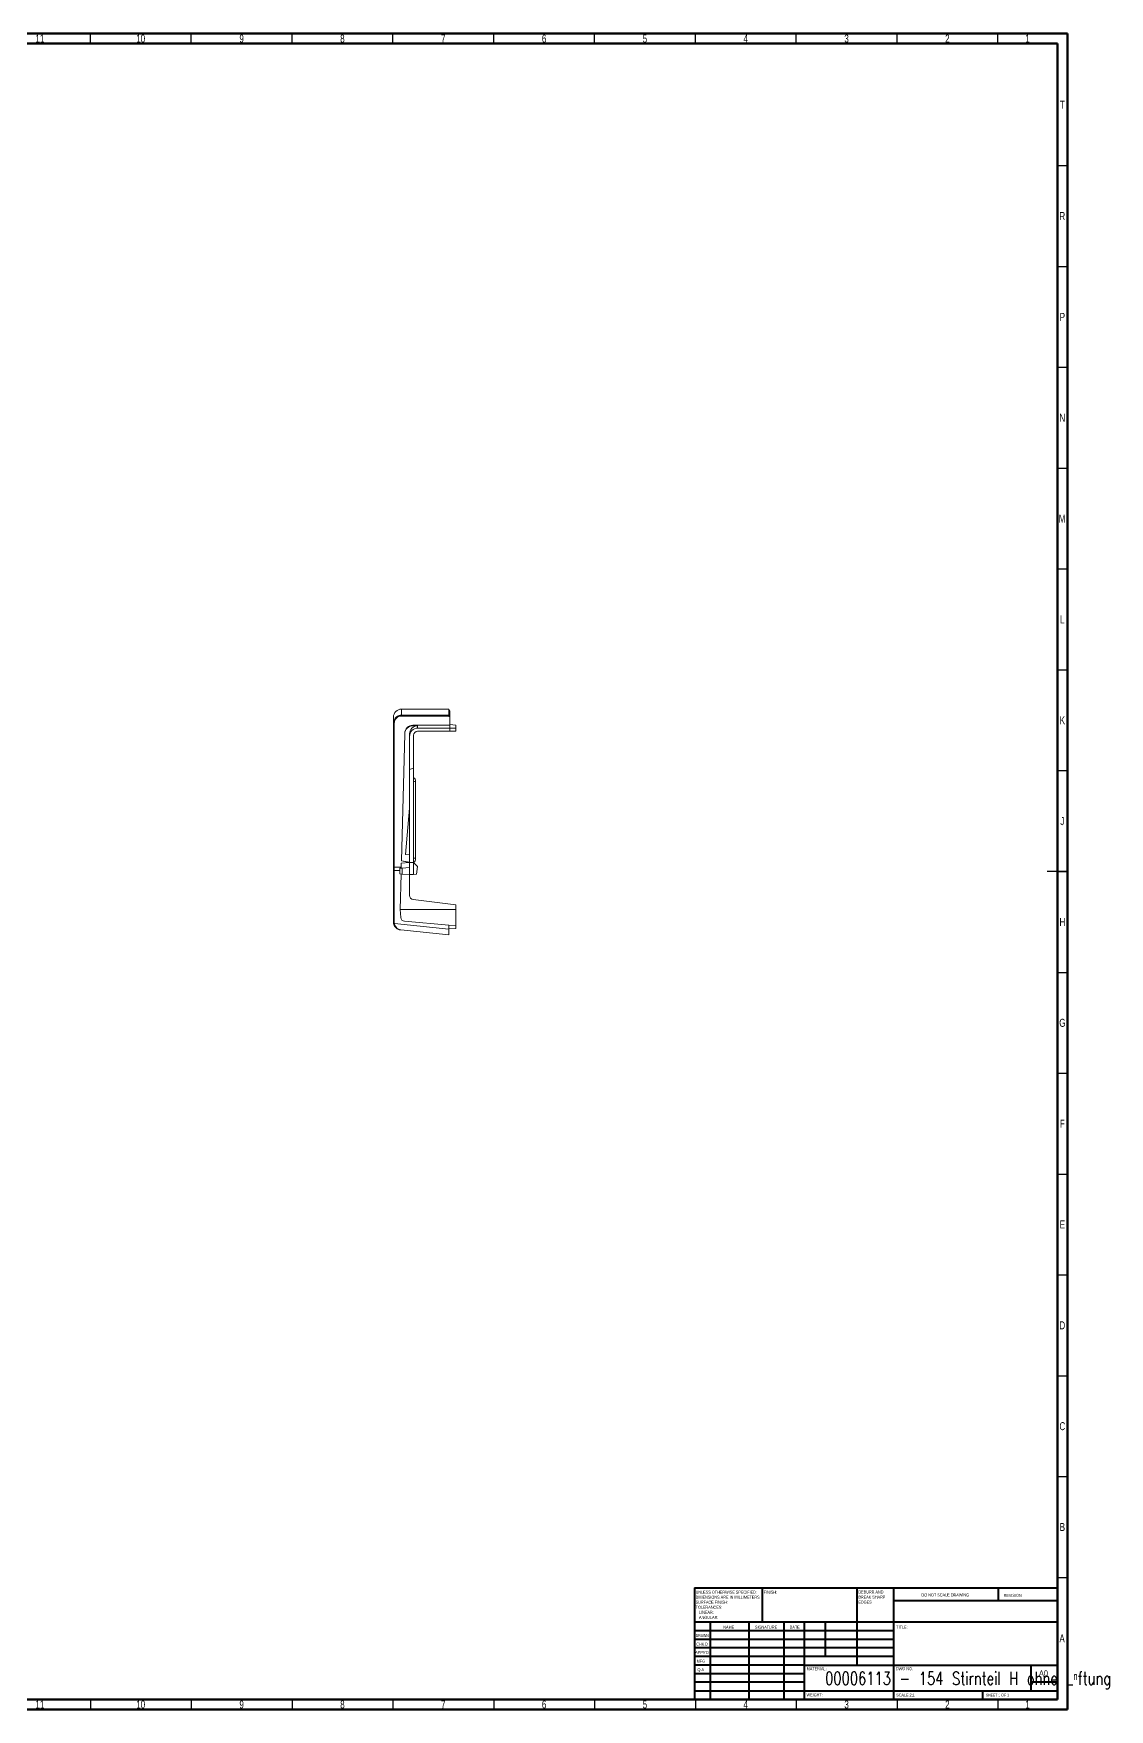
# Model space of a CAD drawing. Header units: millimetres. Extents: x 15 to 1205, y 5 to 836.
# Drawn here: x 671 to 1205, y 5 to 836 of the extents above; entities that cross this region are included whole.
import ezdxf

# ---------------------------------------------------------------- set-up
doc = ezdxf.new("R2010")
doc.units = ezdxf.units.MM
doc.styles.add('SLDTEXTSTYLE0', font='TXT', dxfattribs={"width": 0.75})
doc.styles.add('SLDTEXTSTYLE1', font='TXT', dxfattribs={"width": 0.686449})
doc.styles.add('SLDTEXTSTYLE2', font='TXT', dxfattribs={"width": 0.6875})
doc.styles.add('SLDTEXTSTYLE3', font='TXT', dxfattribs={"width": 0.75, "bigfont": 'bigfont'})

# ---------------------------------------------------------------- blocks, each defined once
blk = doc.blocks.new('SW_NOTE_0')
at = {"color": 0, "linetype": 'Continuous', "lineweight": 0, "char_height": 1.5, "attachment_point": 1, "style": 'SLDTEXTSTYLE0'}
for s, insert in [('UNLESS OTHERWISE SPECIFIED:', (0, 1.93)), ('TOLERANCES:', (0, -5.57)), ('SURFACE FINISH:', (0, -3.07)), ('DIMENSIONS ARE IN MILLIMETERS', (0, -0.57)), ('LINEAR:', (1.69, -8.07)), ('ANGULAR:', (1.69, -10.57))]:
    blk.add_mtext(s, dxfattribs=dict(at, insert=insert))
blk = doc.blocks.new('SW_NOTE_1')
at = {"color": 0, "linetype": 'Continuous', "lineweight": 0, "char_height": 1.5, "attachment_point": 1, "style": 'SLDTEXTSTYLE0'}
for s, insert in [('DEBURR AND', (0, 1.93)), ('BREAK SHARP', (0, -0.57)), ('EDGES', (0, -3.07))]:
    blk.add_mtext(s, dxfattribs=dict(at, insert=insert))

msp = doc.modelspace()

# ---------------------------------------------------------------- linework, layer by layer
at = {"color": 7, "linetype": 'Continuous', "lineweight": 60}
for p, q in [((15, 836), (1184, 836)), ((20, 831), (1179, 831)), ((1179, 831), (1179, 10)), ((1184, 836), (1184, 5)), ((1179, 10), (20, 10)), ((1184, 5), (15, 5))]:
    msp.add_line(p, q, dxfattribs=at)
at = {"color": 7, "linetype": 'Continuous', "lineweight": 30}
for p, q in [((699.5, 831), (699.5, 836)), ((749.5, 831), (749.5, 836)), ((799.5, 831), (799.5, 836)), ((849.5, 831), (849.5, 836)), ((899.5, 831), (899.5, 836)), ((949.5, 831), (949.5, 836)), ((999.5, 831), (999.5, 836)), ((1049.5, 831), (1049.5, 836)), ((1099.5, 831), (1099.5, 836)), ((1149.5, 831), (1149.5, 836)), ((1179, 770.5), (1184, 770.5)), ((1179, 720.5), (1184, 720.5)), ((1179, 670.5), (1184, 670.5)), ((1179, 620.5), (1184, 620.5)), ((1179, 570.5), (1184, 570.5)), ((1179, 520.5), (1184, 520.5)), ((1179, 470.5), (1184, 470.5)), ((1184, 420.5), (1174, 420.5)), ((1179, 420.5), (1184, 420.5)), ((1179, 370.5), (1184, 370.5)), ((1179, 320.5), (1184, 320.5)), ((1179, 270.5), (1184, 270.5)), ((1179, 220.5), (1184, 220.5)), ((1179, 170.5), (1184, 170.5)), ((1179, 120.5), (1184, 120.5)), ((1179, 70.5), (1184, 70.5)), ((699.5, 10), (699.5, 5)), ((749.5, 10), (749.5, 5)), ((799.5, 10), (799.5, 5)), ((849.5, 10), (849.5, 5)), ((899.5, 10), (899.5, 5)), ((949.5, 10), (949.5, 5)), ((999.5, 10), (999.5, 5)), ((1049.5, 10), (1049.5, 5)), ((1099.5, 10), (1099.5, 5)), ((1149.5, 10), (1149.5, 5))]:
    msp.add_line(p, q, dxfattribs=at)
at = {"color": 7, "linetype": 'Continuous', "lineweight": 15}
for p, q in [((877.16, 501.02), (853.76, 501.02)), ((877.16, 497.98), (877.16, 501.02)), ((877.26, 500.62), (877.16, 500.62)), ((849.76, 422.62), (849.76, 493.95)), ((850.16, 422.62), (850.16, 493.96)), ((853.76, 497.98), (853.76, 497.59)), ((853.76, 497.98), (877.16, 497.98)), ((853.76, 497.59), (877.16, 497.59)), ((859.34, 492.77), (859.35, 493)), ((861.76, 492.77), (859.34, 492.77)), ((877.76, 493), (859.35, 493)), ((861.76, 491.6), (861.76, 492.77)), ((877.76, 491.6), (861.76, 491.6)), ((877.16, 497.59), (877.16, 497.98)), ((877.16, 497.59), (877.16, 497.37)), ((877.26, 497.56), (877.16, 497.56)), ((877.16, 497.37), (877.64, 497.37)), ((877.76, 497.04), (877.76, 493)), ((877.76, 493.34), (880.76, 493.03)), ((877.76, 493), (877.76, 491.6)), ((877.76, 491.6), (877.76, 490.02)), ((880.76, 491.66), (880.76, 493.03)), ((880.76, 490.02), (880.76, 491.66)), ((853.69, 425.79), (855.34, 488.83)), ((855.34, 488.83), (855.35, 489.06)), ((857.76, 488.73), (857.76, 487.48)), ((857.76, 487.48), (857.76, 471.02)), ((859.76, 471.72), (859.76, 488.02)), ((861.76, 490.02), (877.76, 490.02)), ((877.76, 490.02), (880.76, 490.02)), ((859.76, 471.72), (857.76, 471.02)), ((857.76, 471.02), (857.76, 425.02)), ((859.76, 471.72), (859.76, 425.03)), ((860.76, 427.03), (860.76, 465.03)), ((855.76, 429), (857.76, 451.86)), ((853.66, 424.66), (853.61, 422.62)), ((857.76, 425.02), (853.66, 424.66)), ((857.76, 425.07), (853.69, 425.79)), ((853.69, 425.79), (853.69, 425.74)), ((853.69, 425.74), (857.76, 425.02)), ((855.76, 429), (857.76, 428.82)), ((857.76, 425.02), (859.76, 425.03)), ((857.76, 425.02), (857.76, 422.42)), ((859.76, 425.03), (859.76, 419.02)), ((859.76, 425.02), (861.76, 423.02)), ((860.76, 427.02), (860.76, 427.03)), ((860.76, 427.02), (860.76, 427.02)), ((849.76, 421.03), (849.76, 422.62)), ((849.76, 395.5), (849.76, 421.03)), ((853.61, 422.62), (850.16, 422.62)), ((850.16, 421.02), (850.16, 422.62)), ((850.16, 421.02), (852.97, 421.02)), ((850.16, 395.49), (850.16, 421.02)), ((852.96, 422.17), (854.15, 422.23)), ((852.96, 422.17), (852.99, 419.27)), ((852.99, 419.27), (854.12, 419.21)), ((853.52, 419.25), (853.06, 401.62)), ((853.61, 422.62), (853.6, 422.21)), ((854.12, 419.21), (854.15, 422.23)), ((854.12, 419.21), (857.76, 419.02)), ((854.15, 422.23), (857.76, 422.42)), ((857.76, 422.42), (857.76, 419.02)), ((859.76, 419.02), (857.76, 419.02)), ((857.76, 419.02), (857.76, 408.62)), ((861.1, 419.26), (859.76, 419.02)), ((861.1, 419.26), (861.76, 423.02)), ((853.06, 401.62), (853.41, 397.68)), ((880.76, 401.62), (853.06, 401.62)), ((859.52, 406.63), (880.76, 404.02)), ((880.76, 401.62), (880.76, 404.02)), ((880.76, 401.62), (880.76, 393.62)), ((877.16, 391.96), (850.23, 394.79)), ((877.16, 389.02), (853.34, 391.53)), ((855.22, 395.86), (877.16, 393.94)), ((877.16, 393.94), (877.16, 391.96)), ((877.16, 393.94), (880.76, 393.62)), ((877.16, 392.02), (880.76, 392.21)), ((877.16, 389.02), (877.16, 391.96)), ((880.76, 392.21), (880.76, 393.62))]:
    msp.add_line(p, q, dxfattribs=at)
at = {"color": 8, "linetype": 'Continuous', "lineweight": 15}
for p, q in [((853.76, 497.98), (853.76, 501.02)), ((877.26, 500.62), (877.26, 497.56))]:
    msp.add_line(p, q, dxfattribs=at)
at = {"color": 7, "linetype": 'Continuous', "lineweight": 40}
for p, q in [((999, 65.25), (1179, 65.25)), ((999, 65.25), (999, 10)), ((1032.8, 48.25), (1032.8, 65.25)), ((1079.6, 65.25), (1079.6, 27)), ((1097.8, 65.25), (1097.8, 10)), ((1179, 58.88), (1097.8, 58.88)), ((1149.8, 58.88), (1149.8, 65.25)), ((1179, 48.25), (999, 48.25)), ((1097.8, 44), (999, 44)), ((1006.8, 48.25), (1006.8, 10)), ((1025.99, 48.25), (1025.99, 10)), ((1043.4, 48.25), (1043.4, 10)), ((1053.6, 10), (1053.6, 48.25)), ((1064, 31.25), (1064, 48.25)), ((1097.8, 39.75), (999, 39.75)), ((1097.8, 35.5), (999, 35.5)), ((1097.8, 31.25), (999, 31.25)), ((1053.6, 27), (999, 27)), ((1053.6, 27), (1179, 27)), ((1166, 14.25), (1166, 27)), ((1053.6, 22.75), (999, 22.75)), ((1053.6, 18.5), (999, 18.5)), ((1179, 18.5), (1166, 18.5)), ((999, 14.25), (1179, 14.25)), ((1142, 10), (1142, 14.25))]:
    msp.add_line(p, q, dxfattribs=at)
at = {"color": 7, "linetype": 'Continuous', "lineweight": 15}
for centre, radius, start, end in [((853.76, 497.02), 4, 90, 180), ((877.26, 500.12), 0.5, 0, 90), ((850.06, 490.14), 3.83, 88.50461, 94.49436), ((861.76, 488.02), 2, 90, 180), ((858.76, 465.29), 2, 0, 60), ((859.93, 457.83), 7.25, 83.44578, 91.36222), ((859.93, 419.83), 7.25, 83.44578, 91.36222), ((858.76, 426.76), 2, 300, 0), ((859.76, 408.62), 2, 180, 263), ((850.06, 399.32), 3.83, 265.50564, 271.49539), ((849.38, 398.57), 3.88, 276.83142, 282.71672), ((855.4, 397.85), 2, 185, 265)]:
    msp.add_arc(centre, radius, start, end, dxfattribs=at)
for centre, major_axis, ratio, start_param, end_param in [((859.34, 488.73), (0.11, 4.04), 0.989347, 0.02673, 1.571634), ((859.35, 488.95), (0.11, 4.04), 0.989347, 0.02673, 1.571634), ((861.76, 488.73), (0, 4.04), 0.989355, 0, 1.570796), ((861.76, 487.48), (0, 4.12), 0.971057, 0, 1.570796), ((877.76, 491.99), (3, -0.33), 0.125938, 4.726242, 6.297038), ((850.16, 422.62), (0.4, 0), 0.013091, 1.570796, 3.141593), ((850.16, 421.03), (0.4, 0), 0.013091, 3.141593, 4.712389)]:
    msp.add_ellipse(centre, major_axis=major_axis, ratio=ratio, start_param=start_param, end_param=end_param, dxfattribs=at)
for points, knots in [([(877.76, 500.06), (877.76, 500.07), (877.76, 500.11), (877.76, 499.62), (877.76, 498.66), (877.76, 497.58), (877.76, 497.04)], [0, 0, 0, 0, 0.14293, 0.428597, 0.714207, 1, 1, 1, 1]), ([(849.76, 493.95), (849.76, 494.05), (849.77, 494.23), (849.79, 494.5), (849.83, 494.74), (849.88, 494.96), (849.94, 495.16), (850, 495.33), (850.14, 495.7), (850.42, 496.21), (850.87, 496.76), (851.33, 497.17), (851.78, 497.47), (852.26, 497.7), (852.75, 497.86), (853.26, 497.96), (853.59, 497.97), (853.76, 497.98)], [0, 0, 0, 0, 0.0453469, 0.0875245, 0.1265325, 0.1623707, 0.1950388, 0.2245367, 0.2508643, 0.3815234, 0.5002815, 0.5873881, 0.6729474, 0.7569731, 0.8394799, 0.9204834, 1, 1, 1, 1]), ([(849.76, 493.95), (849.76, 494.49), (849.76, 495.57), (849.76, 496.52), (849.76, 497.01), (849.76, 496.97), (849.76, 496.96)], [0, 0, 0, 0, 0.285786, 0.571394, 0.857065, 1, 1, 1, 1]), ([(850.16, 493.96), (850.16, 494.44), (850.25, 494.92), (850.61, 495.79), (850.88, 496.19), (851.38, 496.69), (851.56, 496.85), (851.95, 497.11), (852.16, 497.22), (852.81, 497.5), (853.29, 497.59), (853.76, 497.59)], [0, 0, 0, 0, 0.25, 0.25, 0.5, 0.5, 0.625, 0.625, 0.75, 0.75, 1, 1, 1, 1]), ([(877.64, 497.37), (877.62, 497.38), (877.59, 497.42), (877.53, 497.47), (877.46, 497.51), (877.37, 497.55), (877.3, 497.55), (877.26, 497.56)], [0, 0, 0, 0, 0.144876, 0.311438, 0.500751, 0.705739, 1, 1, 1, 1]), ([(860.76, 465.03), (860.76, 465.06), (860.76, 465.13), (860.76, 465.2), (860.76, 465.22), (860.76, 465.22)], [0, 0, 0, 0, 0.49378, 0.981355, 1, 1, 1, 1]), ([(860.76, 427.02), (860.76, 426.99), (860.76, 426.93), (860.76, 426.88), (860.76, 426.86)], [0, 0, 0, 0, 0.572173, 1, 1, 1, 1]), ([(853.34, 391.53), (853.24, 391.54), (853.06, 391.56), (852.8, 391.62), (852.58, 391.68), (852.39, 391.74), (852.08, 391.87), (851.68, 392.07), (851.17, 392.43), (850.73, 392.87), (850.39, 393.32), (850.17, 393.72), (850.03, 394.05), (849.91, 394.39), (849.86, 394.61), (849.84, 394.72)], [0, 0, 0, 0, 0.0636448, 0.1204721, 0.1704823, 0.2136758, 0.2500542, 0.3835244, 0.4997207, 0.6314127, 0.7494396, 0.8161996, 0.8799345, 0.9410486, 1, 1, 1, 1]), ([(853.34, 391.53), (853, 391.56), (852.67, 391.65), (852.04, 391.94), (851.73, 392.15), (851.16, 392.68), (850.9, 393.01), (850.48, 393.81), (850.31, 394.29), (850.23, 394.79)], [0, 0, 0, 0, 0.25, 0.25, 0.5, 0.5, 0.75, 0.75, 1, 1, 1, 1])]:
    msp.add_open_spline(points, degree=3, knots=knots, dxfattribs=at)
for points in [[(877.64, 497.37), (877.72, 497.27), (877.76, 497.16), (877.76, 497.04)], [(849.84, 394.72), (849.79, 394.98), (849.76, 395.24), (849.76, 395.5)], [(850.23, 394.79), (850.18, 395.02), (850.16, 395.26), (850.16, 395.49)]]:
    msp.add_open_spline(points, degree=3, dxfattribs=at)

# ---------------------------------------------------------------- block references
at = {"color": 7, "linetype": 'Continuous', "lineweight": 0}
for name, p in [('SW_NOTE_0', (999.59, 61.99)), ('SW_NOTE_1', (1080.31, 62.07))]:
    msp.add_blockref(name, p, dxfattribs=at)

# ---------------------------------------------------------------- texts
for s, insert, char_height, attachment_point, style in [('11', (674.42, 835.47), 3.969, 2, 'SLDTEXTSTYLE0'), ('10', (724.42, 835.47), 3.969, 2, 'SLDTEXTSTYLE0'), ('9', (774.46, 835.47), 3.97, 2, 'SLDTEXTSTYLE0'), ('8', (824.46, 835.47), 3.97, 2, 'SLDTEXTSTYLE0'), ('7', (874.46, 835.47), 3.97, 2, 'SLDTEXTSTYLE0'), ('6', (924.46, 835.47), 3.97, 2, 'SLDTEXTSTYLE0'), ('5', (974.46, 835.47), 3.97, 2, 'SLDTEXTSTYLE0'), ('4', (1024.46, 835.47), 3.97, 2, 'SLDTEXTSTYLE0'), ('3', (1074.46, 835.47), 3.97, 2, 'SLDTEXTSTYLE0'), ('2', (1124.46, 835.47), 3.97, 2, 'SLDTEXTSTYLE0'), ('1', (1164.21, 835.47), 3.97, 2, 'SLDTEXTSTYLE0'), ('T', (1181.49, 802.72), 3.97, 2, 'SLDTEXTSTYLE0'), ('R', (1181.44, 747.47), 3.97, 2, 'SLDTEXTSTYLE0'), ('P', (1181.48, 697.47), 3.97, 2, 'SLDTEXTSTYLE0'), ('N', (1181.46, 647.47), 3.97, 2, 'SLDTEXTSTYLE0'), ('M', (1181.36, 597.47), 3.97, 2, 'SLDTEXTSTYLE0'), ('L', (1181.45, 547.47), 3.97, 2, 'SLDTEXTSTYLE0'), ('K', (1181.49, 497.47), 3.97, 2, 'SLDTEXTSTYLE0'), ('J', (1181.47, 447.47), 3.97, 2, 'SLDTEXTSTYLE0'), ('H', (1181.49, 397.47), 3.97, 2, 'SLDTEXTSTYLE0'), ('G', (1181.49, 347.47), 3.97, 2, 'SLDTEXTSTYLE0'), ('F', (1181.46, 297.47), 3.97, 2, 'SLDTEXTSTYLE0'), ('E', (1181.51, 247.47), 3.97, 2, 'SLDTEXTSTYLE0'), ('D', (1181.45, 197.47), 3.97, 2, 'SLDTEXTSTYLE0'), ('C', (1181.46, 147.47), 3.97, 2, 'SLDTEXTSTYLE0'), ('B', (1181.47, 97.47), 3.97, 2, 'SLDTEXTSTYLE0'), ('FINISH:', (1033.37, 63.92), 1.5, 1, 'SLDTEXTSTYLE0'), ('DO NOT SCALE DRAWING', (1111.61, 62.53), 1.5, 1, 'SLDTEXTSTYLE0'), ('REVISION', (1152.33, 62.33), 1.5, 1, 'SLDTEXTSTYLE0'), ('DRAWN', (999.64, 42.38), 1.5, 1, 'SLDTEXTSTYLE1'), ('NAME', (1013.32, 46.5), 1.5, 1, 'SLDTEXTSTYLE0'), ('SIGNATURE', (1029.03, 46.56), 1.5, 1, 'SLDTEXTSTYLE0'), ('DATE', (1046.21, 46.58), 1.5, 1, 'SLDTEXTSTYLE0'), ('TITLE:', (1099.09, 46.58), 1.5, 1, 'SLDTEXTSTYLE0'), ('A', (1181.34, 42.22), 3.97, 2, 'SLDTEXTSTYLE0'), ("APPV'D", (999.4, 34.07), 1.5, 1, 'SLDTEXTSTYLE0'), ("CHK'D", (999.94, 38.16), 1.5, 1, 'SLDTEXTSTYLE0'), ('MFG', (1000.12, 29.72), 1.5, 1, 'SLDTEXTSTYLE0'), ('Q.A', (1000.51, 25.5), 1.5, 1, 'SLDTEXTSTYLE0'), ('MATERIAL:', (1054.65, 25.99), 1.5, 1, 'SLDTEXTSTYLE0'), ('DWG NO.', (1098.95, 25.99), 1.5, 1, 'SLDTEXTSTYLE0'), ('00006113 - 154 Stirnteil H ohne Lⁿftung', (1134.74, 23.61), 6.35, 2, 'SLDTEXTSTYLE3'), ('A0', (1169.87, 24.41), 2.91, 1, 'SLDTEXTSTYLE0'), ('11', (674.42, 9.47), 3.969, 2, 'SLDTEXTSTYLE0'), ('10', (724.42, 9.47), 3.969, 2, 'SLDTEXTSTYLE0'), ('9', (774.46, 9.47), 3.97, 2, 'SLDTEXTSTYLE0'), ('8', (824.46, 9.47), 3.97, 2, 'SLDTEXTSTYLE0'), ('7', (874.46, 9.47), 3.97, 2, 'SLDTEXTSTYLE0'), ('6', (924.46, 9.47), 3.97, 2, 'SLDTEXTSTYLE0'), ('5', (974.46, 9.47), 3.97, 2, 'SLDTEXTSTYLE0'), ('4', (1024.46, 9.47), 3.97, 2, 'SLDTEXTSTYLE0'), ('WEIGHT:', (1054.62, 12.95), 1.499, 1, 'SLDTEXTSTYLE0'), ('3', (1074.46, 9.47), 3.97, 2, 'SLDTEXTSTYLE0'), ('SCALE:2:1', (1099.07, 12.9), 1.5, 1, 'SLDTEXTSTYLE0'), ('2', (1124.46, 9.47), 3.97, 2, 'SLDTEXTSTYLE0'), ('SHEET 1 OF 1', (1143.48, 12.9), 1.5, 1, 'SLDTEXTSTYLE2'), ('1', (1164.21, 9.47), 3.97, 2, 'SLDTEXTSTYLE0')]:
    msp.add_mtext(s, dxfattribs=dict(at, insert=insert, char_height=char_height, attachment_point=attachment_point, style=style))

doc.saveas('drawing.dxf')
